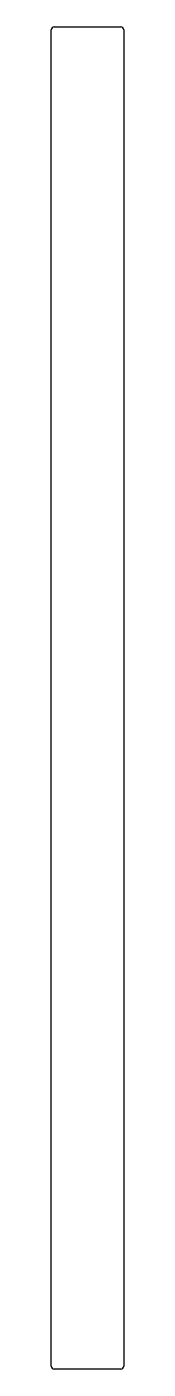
# Model space of a CAD drawing. Extents: x 0 to 24, y 0 to 445.
import ezdxf

# ---------------------------------------------------------------- set-up
doc = ezdxf.new("R2010")
doc.units = 0
doc.layers.add('BLACK', color=7, linetype='CONTINUOUS')

msp = doc.modelspace()

# ---------------------------------------------------------------- linework, layer by layer
at = {"layer": 'BLACK', "linetype": 'CONTINUOUS'}
for p, q in [((1, 445), (22.949, 445)), ((0, 1), (0, 444)), ((23.949, 444), (23.949, 1)), ((22.949, 0), (1, 0))]:
    msp.add_line(p, q, dxfattribs=at)
at = {"layer": 'BLACK'}
for centre, start, end in [((1, 444), 90, 180), ((22.949, 444), 0, 90), ((1, 1), -180, -90), ((22.949, 1), -90, 0)]:
    msp.add_arc(centre, 1, start, end, dxfattribs=at)

doc.saveas('drawing.dxf')
